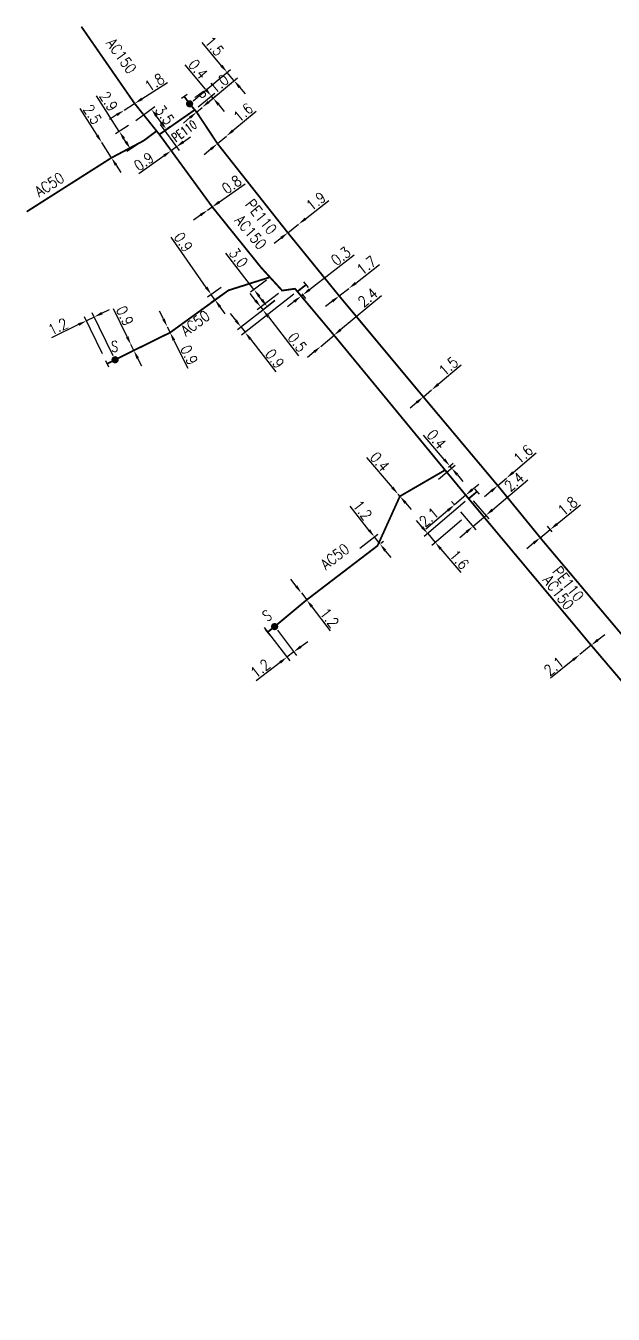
# Model space of a CAD drawing. Header units: millimetres. Extents: x 138988 to 140002, y 128990 to 130001.
# Drawn here: x 138999.9 to 139081.3, y 129821.6 to 130000.1 of the extents above; entities that cross this region are included whole.
import ezdxf
from ezdxf.enums import TextEntityAlignment as Align

# ---------------------------------------------------------------- set-up
doc = ezdxf.new("R2010")
doc.units = ezdxf.units.MM
doc.header["$PDMODE"] = 34
doc.linetypes.add('L_25_AP', pattern=[2000, 1000, 1000])
doc.linetypes.add('L_25_PE', pattern=[2000, 1000, 1000])
doc.layers.get('0').update_dxf_attribs({"linetype": 'CONTINUOUS'})
doc.layers.get('Defpoints').update_dxf_attribs({"linetype": 'CONTINUOUS'})
for name, color, linetype in [('L_150', 1, 'CONTINUOUS'), ('L_300', 7, 'CONTINUOUS'), ('L_340', 7, 'CONTINUOUS')]:
    doc.layers.add(name, color=color, linetype=linetype)
doc.styles.add('G_ROMANS', font='ROMANS.SHX', dxfattribs={"width": 0.75})
doc.styles.get("Standard").update_dxf_attribs({"font": 'romans.shx', "width": 0.85})
doc.dimstyles.get("Standard").update_dxf_attribs({"dimtxt": 1.5, "dimasz": 1.2, "dimexe": 0.625, "dimexo": 0.625, "dimgap": 0.25, "dimtad": 1, "dimdec": 1, "dimzin": 0, "dimdsep": 46, "dimtxsty": 'Standard', "dimcen": -0.5, "dimadec": 0, "dimazin": 0, "dimtfac": 1, "dimtdec": 1, "dimtmove": 0, "dimatfit": 3, "dimfxl": 0, "dimtolj": 1, "dimtzin": 0, "dimarcsym": 0})

# ---------------------------------------------------------------- blocks, each defined once
blk = doc.blocks.new('*D44')
at = {"layer": 'Defpoints', "color": 0, "linetype": 'Continuous', "transparency": 16777216}
for p in [(139025.58, 129990.4), (139023.29, 129988.47), (139024.31, 129988.81)]:
    blk.add_point(p, dxfattribs=at)
at = {"layer": 'L_150', "color": 0, "linetype": 'Continuous', "lineweight": -2, "transparency": 16777216}
for p, q in [((139024.8, 129991.32), (139021.95, 129994.71)), ((139023.77, 129988.87), (139026.06, 129990.8)), ((139024.79, 129989.21), (139026.32, 129990.49)), ((139025.84, 129990.09), (139025.58, 129990.4)), ((139026.61, 129989.17), (139027.39, 129988.25))]:
    blk.add_line(p, q, dxfattribs=at)
at = {"layer": 'L_150', "color": 0, "linetype": 'Continuous', "transparency": 16777216}
for points in [[(139024.96, 129991.45), (139024.65, 129991.19), (139025.58, 129990.4)], [(139026.77, 129989.3), (139026.46, 129989.04), (139025.84, 129990.09)]]:
    blk.add_solid(points, dxfattribs=at)
at = {"layer": 'L_150', "color": 0, "linetype": 'Continuous', "transparency": 16777216, "insert": (139023.76, 129994.12), "char_height": 1.5, "attachment_point": 5, "rotation": 310.1038}
blk.add_mtext('\\A1;0.4', dxfattribs=at)
blk = doc.blocks.new('*D45')
at = {"layer": 'Defpoints', "color": 0, "linetype": 'Continuous', "transparency": 16777216}
for p in [(139026.44, 129983.79), (139026.44, 129983.79), (139027.67, 129984.83)]:
    blk.add_point(p, dxfattribs=at)
at = {"layer": 'L_150', "color": 0, "linetype": 'Continuous', "lineweight": -2, "transparency": 16777216}
for p, q in [((139028.58, 129985.6), (139031.79, 129988.3)), ((139026.44, 129983.79), (139027.67, 129984.83)), ((139025.52, 129983.02), (139024.61, 129982.25))]:
    blk.add_line(p, q, dxfattribs=at)
at = {"layer": 'L_150', "color": 0, "linetype": 'Continuous', "transparency": 16777216}
for points in [[(139028.46, 129985.75), (139028.71, 129985.45), (139027.67, 129984.83)], [(139025.4, 129983.17), (139025.65, 129982.87), (139026.44, 129983.79)]]:
    blk.add_solid(points, dxfattribs=at)
at = {"layer": 'L_150', "color": 0, "linetype": 'Continuous', "transparency": 16777216, "insert": (139030, 129988.1), "char_height": 1.5, "attachment_point": 5, "rotation": 40.1038}
blk.add_mtext('\\A1;1.6', dxfattribs=at)
blk = doc.blocks.new('*D46')
at = {"layer": 'Defpoints', "color": 0, "linetype": 'Continuous', "transparency": 16777216}
for p in [(139036.19, 129971.44), (139036.19, 129971.44), (139037.68, 129972.62)]:
    blk.add_point(p, dxfattribs=at)
at = {"layer": 'L_150', "color": 0, "linetype": 'Continuous', "lineweight": -2, "transparency": 16777216}
for p, q in [((139038.62, 129973.36), (139041.86, 129975.92)), ((139036.19, 129971.44), (139037.68, 129972.62)), ((139035.25, 129970.7), (139034.3, 129969.96))]:
    blk.add_line(p, q, dxfattribs=at)
at = {"layer": 'L_150', "color": 0, "linetype": 'Continuous', "transparency": 16777216}
for points in [[(139038.5, 129973.52), (139038.75, 129973.21), (139037.68, 129972.62)], [(139035.12, 129970.86), (139035.37, 129970.54), (139036.19, 129971.44)]]:
    blk.add_solid(points, dxfattribs=at)
at = {"layer": 'L_150', "color": 0, "linetype": 'Continuous', "transparency": 16777216, "insert": (139040.09, 129975.8), "char_height": 1.5, "attachment_point": 5, "rotation": 38.2857}
blk.add_mtext('\\A1;1.9', dxfattribs=at)
blk = doc.blocks.new('*D47')
at = {"layer": 'Defpoints', "color": 0, "linetype": 'Continuous', "transparency": 16777216}
for p in [(139043.31, 129962.68), (139043.31, 129962.68), (139044.65, 129963.73)]:
    blk.add_point(p, dxfattribs=at)
at = {"layer": 'L_150', "color": 0, "linetype": 'Continuous', "lineweight": -2, "transparency": 16777216}
for p, q in [((139045.6, 129964.47), (139048.9, 129967.05)), ((139043.31, 129962.68), (139044.65, 129963.73)), ((139042.37, 129961.95), (139041.42, 129961.21))]:
    blk.add_line(p, q, dxfattribs=at)
at = {"layer": 'L_150', "color": 0, "linetype": 'Continuous', "transparency": 16777216}
for points in [[(139045.47, 129964.63), (139045.72, 129964.31), (139044.65, 129963.73)], [(139042.24, 129962.1), (139042.49, 129961.79), (139043.31, 129962.68)]]:
    blk.add_solid(points, dxfattribs=at)
at = {"layer": 'L_150', "color": 0, "linetype": 'Continuous', "transparency": 16777216, "insert": (139047.1, 129966.92), "char_height": 1.5, "attachment_point": 5, "rotation": 37.9938}
blk.add_mtext('\\A1;1.7', dxfattribs=at)
blk = doc.blocks.new('*D48')
at = {"layer": 'Defpoints', "color": 0, "linetype": 'Continuous', "transparency": 16777216}
for p in [(139054.97, 129948.69), (139054.97, 129948.69), (139056.11, 129949.67)]:
    blk.add_point(p, dxfattribs=at)
at = {"layer": 'L_150', "color": 0, "linetype": 'Continuous', "lineweight": -2, "transparency": 16777216}
for p, q in [((139057.03, 129950.44), (139060.22, 129953.15)), ((139054.97, 129948.69), (139056.11, 129949.66)), ((139056.51, 129949.19), (139056.52, 129949.19)), ((139054.05, 129947.91), (139053.13, 129947.14))]:
    blk.add_line(p, q, dxfattribs=at)
at = {"layer": 'L_150', "color": 0, "linetype": 'Continuous', "transparency": 16777216}
for points in [[(139056.9, 129950.59), (139057.16, 129950.29), (139056.11, 129949.66)], [(139053.92, 129948.07), (139054.18, 129947.76), (139054.97, 129948.69)]]:
    blk.add_solid(points, dxfattribs=at)
at = {"layer": 'L_150', "color": 0, "linetype": 'Continuous', "transparency": 16777216, "insert": (139058.44, 129952.94), "char_height": 1.5, "attachment_point": 5, "rotation": 40.2962}
blk.add_mtext('\\A1;1.5', dxfattribs=at)
blk = doc.blocks.new('*D49')
at = {"layer": 'Defpoints', "color": 0, "linetype": 'Continuous', "transparency": 16777216}
for p in [(139066.49, 129937.44), (139065.28, 129936.4), (139065.28, 129936.4)]:
    blk.add_point(p, dxfattribs=at)
at = {"layer": 'L_150', "color": 0, "linetype": 'Continuous', "lineweight": -2, "transparency": 16777216}
for p, q in [((139067.4, 129938.22), (139070.58, 129940.95)), ((139065.28, 129936.4), (139066.49, 129937.44)), ((139064.37, 129935.62), (139063.46, 129934.83))]:
    blk.add_line(p, q, dxfattribs=at)
at = {"layer": 'L_150', "color": 0, "linetype": 'Continuous', "transparency": 16777216}
for points in [[(139067.27, 129938.37), (139067.54, 129938.07), (139066.49, 129937.44)], [(139064.24, 129935.77), (139064.5, 129935.46), (139065.28, 129936.4)]]:
    blk.add_solid(points, dxfattribs=at)
at = {"layer": 'L_150', "color": 0, "linetype": 'Continuous', "transparency": 16777216, "insert": (139068.8, 129940.74), "char_height": 1.5, "attachment_point": 5, "rotation": 40.6568}
blk.add_mtext('\\A1;1.6', dxfattribs=at)
blk = doc.blocks.new('*D50')
at = {"layer": 'Defpoints', "color": 0, "linetype": 'Continuous', "transparency": 16777216}
for p in [(139071.17, 129929.18), (139071.52, 129928.75), (139073.22, 129929.51)]:
    blk.add_point(p, dxfattribs=at)
at = {"layer": 'L_150', "color": 0, "linetype": 'Continuous', "lineweight": -2, "transparency": 16777216}
for p, q in [((139073.49, 129931.08), (139076.74, 129933.72)), ((139071.17, 129929.18), (139072.56, 129930.32)), ((139072.83, 129930), (139072.17, 129930.8)), ((139070.24, 129928.42), (139069.31, 129927.66)), ((139071.12, 129929.24), (139070.77, 129929.66))]:
    blk.add_line(p, q, dxfattribs=at)
at = {"layer": 'L_150', "color": 0, "linetype": 'Continuous', "transparency": 16777216}
for points in [[(139073.37, 129931.23), (139073.62, 129930.92), (139072.56, 129930.32)], [(139070.11, 129928.58), (139070.37, 129928.27), (139071.17, 129929.18)]]:
    blk.add_solid(points, dxfattribs=at)
at = {"layer": 'L_150', "color": 0, "linetype": 'Continuous', "transparency": 16777216, "insert": (139074.95, 129933.56), "char_height": 1.5, "attachment_point": 5, "rotation": 39.1991}
blk.add_mtext('\\A1;1.8', dxfattribs=at)
blk = doc.blocks.new('L_300_12')
at = {"color": 0, "linetype": 'Continuous', "const_width": 0.497, "flags": 128}
blk.add_lwpolyline([(-0.25, 0, 1), (0.25, 0, 1)], format="xyb", close=True, dxfattribs=at)
at = {"color": 0, "linetype": 'Continuous', "style": 'G_ROMANS', "width": 0.75}
blk.add_text('P', height=1.5, dxfattribs=at).set_placement((0, 1.85), align=Align.MIDDLE)
at = {"color": 0, "linetype": 'Continuous', "width": 0.75, "flags": 3}
for tag, p in [('DEF_LEG', (0, -5)), ('DEF_COUP', (0, -7.5)), ('DEF_TYPE', (0, -10))]:
    blk.add_attdef(tag, text='', height=1.2, dxfattribs=at).set_placement(p, align=Align.MIDDLE)
blk = doc.blocks.new('L_340_07')
at = {"color": 0, "linetype": 'Continuous', "const_width": 0.25, "flags": 128}
blk.add_lwpolyline([(0, 0), (1.25, 0)], dxfattribs=at)
at = {"color": 0, "linetype": 'Continuous', "flags": 128}
blk.add_lwpolyline([(1.25, -0.5), (1.25, 0.5)], dxfattribs=at)
at = {"color": 0, "linetype": 'Continuous', "style": 'G_ROMANS', "width": 0.75, "flags": 3}
for tag, p in [('DEF_LEG', (0.72, -3.47)), ('DEF_COUP', (0.72, -5.97)), ('DEF_TYPE', (0.72, -8.47))]:
    blk.add_attdef(tag, text='', height=1.2, dxfattribs=at).set_placement(p, align=Align.MIDDLE)
blk = doc.blocks.new('*D64')
at = {"layer": 'Defpoints', "color": 0, "linetype": 'Continuous', "transparency": 16777216}
for p in [(139018.15, 129986.94), (139018.39, 129985.06), (139020.01, 129982.8)]:
    blk.add_point(p, dxfattribs=at)
at = {"layer": 'L_150', "color": 0, "linetype": 'Continuous', "lineweight": -2, "transparency": 16777216}
for p, q in [((139018.51, 129986.43), (139021.11, 129982.82)), ((139018.76, 129984.55), (139020.38, 129982.3)), ((139021.72, 129984.03), (139022.69, 129984.73)), ((139019.04, 129982.1), (139015.54, 129979.59)), ((139020.74, 129983.33), (139020.01, 129982.8))]:
    blk.add_line(p, q, dxfattribs=at)
at = {"layer": 'L_150', "color": 0, "linetype": 'Continuous', "transparency": 16777216}
for points in [[(139021.6, 129984.19), (139021.83, 129983.87), (139020.74, 129983.33)], [(139018.92, 129982.27), (139019.15, 129981.94), (139020.01, 129982.8)]]:
    blk.add_solid(points, dxfattribs=at)
at = {"layer": 'L_150', "color": 0, "linetype": 'Continuous', "transparency": 16777216, "insert": (139016.22, 129981.31), "char_height": 1.5, "attachment_point": 5, "rotation": 35.7106}
blk.add_mtext('\\A1;0.9', dxfattribs=at)
blk = doc.blocks.new('*D65')
at = {"layer": 'Defpoints', "color": 0, "linetype": 'Continuous', "transparency": 16777216}
for p in [(139017.26, 129988.59), (139014.62, 129986.62), (139018.39, 129985.06)]:
    blk.add_point(p, dxfattribs=at)
at = {"layer": 'L_150', "color": 0, "linetype": 'Continuous', "lineweight": -2, "transparency": 16777216}
for p, q in [((139015.13, 129987), (139017.77, 129988.96)), ((139018.64, 129986.74), (139017.98, 129987.62)), ((139018.89, 129985.43), (139019.86, 129986.15))]:
    blk.add_line(p, q, dxfattribs=at)
at = {"layer": 'L_150', "color": 0, "linetype": 'Continuous', "transparency": 16777216}
for points in [[(139018.14, 129987.74), (139017.82, 129987.5), (139017.26, 129988.59)], [(139018.8, 129986.86), (139018.48, 129986.62), (139019.36, 129985.78)]]:
    blk.add_solid(points, dxfattribs=at)
at = {"layer": 'L_150', "color": 0, "linetype": 'Continuous', "transparency": 16777216, "insert": (139019.12, 129987.77), "char_height": 1.5, "attachment_point": 5, "rotation": 306.6472}
blk.add_mtext('\\A1;3.5', dxfattribs=at)
blk = doc.blocks.new('*D66')
at = {"layer": 'Defpoints', "color": 0, "linetype": 'Continuous', "transparency": 16777216}
for p in [(139028.73, 129992.53), (139022.58, 129989.31), (139024.31, 129988.81)]:
    blk.add_point(p, dxfattribs=at)
at = {"layer": 'L_300', "color": 0, "linetype": 'Continuous', "lineweight": -2, "transparency": 16777216}
for p, q in [((139026.99, 129994.59), (139024.3, 129997.8)), ((139023.06, 129989.71), (139028.25, 129994.08)), ((139024.79, 129989.21), (139029.21, 129992.93)), ((139028.73, 129992.53), (139027.77, 129993.67)), ((139029.51, 129991.61), (139030.28, 129990.69))]:
    blk.add_line(p, q, dxfattribs=at)
at = {"layer": 'L_300', "color": 0, "linetype": 'Continuous', "transparency": 16777216}
for points in [[(139027.15, 129994.72), (139026.84, 129994.46), (139027.77, 129993.67)], [(139029.66, 129991.74), (139029.35, 129991.48), (139028.73, 129992.53)]]:
    blk.add_solid(points, dxfattribs=at)
at = {"layer": 'L_300', "color": 0, "linetype": 'Continuous', "transparency": 16777216, "insert": (139026.02, 129997.3), "char_height": 1.5, "attachment_point": 5, "rotation": 310.1038}
blk.add_mtext('\\A1;1.5', dxfattribs=at)
blk = doc.blocks.new('*D67')
at = {"layer": 'Defpoints', "color": 0, "linetype": 'Continuous', "transparency": 16777216}
for p in [(139023.55, 129988.16), (139024.31, 129988.81), (139024.31, 129988.81)]:
    blk.add_point(p, dxfattribs=at)
at = {"layer": 'L_150', "color": 0, "linetype": 'Continuous', "lineweight": -2, "transparency": 16777216}
for p, q in [((139025.23, 129989.58), (139028.44, 129992.28)), ((139022.63, 129987.39), (139021.71, 129986.62)), ((139023.55, 129988.16), (139024.31, 129988.81))]:
    blk.add_line(p, q, dxfattribs=at)
at = {"layer": 'L_150', "color": 0, "linetype": 'Continuous', "transparency": 16777216}
for points in [[(139025.1, 129989.73), (139025.36, 129989.43), (139024.31, 129988.81)], [(139022.5, 129987.54), (139022.76, 129987.24), (139023.55, 129988.16)]]:
    blk.add_solid(points, dxfattribs=at)
at = {"layer": 'L_150', "color": 0, "linetype": 'Continuous', "transparency": 16777216, "insert": (139026.65, 129992.08), "char_height": 1.5, "attachment_point": 5, "rotation": 40.1038}
blk.add_mtext('\\A1;1.0', dxfattribs=at)
blk = doc.blocks.new('*D330')
at = {"layer": 'Defpoints', "color": 0, "linetype": 'Continuous', "transparency": 16777216}
for p in [(139078.23, 129914.27), (139076.64, 129912.98), (139076.64, 129912.98)]:
    blk.add_point(p, dxfattribs=at)
at = {"layer": 'L_150', "color": 0, "linetype": 'Continuous', "lineweight": -2, "transparency": 16777216}
for p, q in [((139078.23, 129914.27), (139076.64, 129912.98)), ((139079.17, 129915.02), (139080.1, 129915.78)), ((139075.7, 129912.23), (139072.58, 129909.71))]:
    blk.add_line(p, q, dxfattribs=at)
at = {"layer": 'L_150', "color": 0, "linetype": 'Continuous', "transparency": 16777216}
for points in [[(139079.04, 129915.18), (139079.29, 129914.87), (139078.23, 129914.27)], [(139075.58, 129912.38), (139075.83, 129912.07), (139076.64, 129912.98)]]:
    blk.add_solid(points, dxfattribs=at)
at = {"layer": 'L_150', "color": 0, "linetype": 'Continuous', "transparency": 16777216, "insert": (139073.05, 129911.37), "char_height": 1.5, "attachment_point": 5, "rotation": 38.8889}
blk.add_mtext('\\A1;2.1', dxfattribs=at)
blk = doc.blocks.new('*D331')
at = {"layer": 'Defpoints', "color": 0, "linetype": 'Continuous', "transparency": 16777216}
for p in [(139014.62, 129986.62), (139012.84, 129985.48), (139016.18, 129984.18)]:
    blk.add_point(p, dxfattribs=at)
at = {"layer": 'L_150', "color": 0, "linetype": 'Continuous', "lineweight": -2, "transparency": 16777216}
for p, q in [((139012.84, 129985.48), (139009.69, 129990.43)), ((139014.1, 129986.29), (139012.31, 129985.15)), ((139013.75, 129984.05), (139013.48, 129984.47)), ((139015.65, 129983.84), (139013.87, 129982.7))]:
    blk.add_line(p, q, dxfattribs=at)
at = {"layer": 'L_150', "color": 0, "linetype": 'Continuous', "transparency": 16777216}
for points in [[(139013.65, 129984.58), (139013.31, 129984.37), (139012.84, 129985.48)], [(139013.92, 129984.16), (139013.58, 129983.94), (139014.39, 129983.04)]]:
    blk.add_solid(points, dxfattribs=at)
at = {"layer": 'L_150', "color": 0, "linetype": 'Continuous', "transparency": 16777216, "insert": (139011.37, 129989.66), "char_height": 1.5, "attachment_point": 5, "rotation": 302.4803}
blk.add_mtext('\\A1;2.9', dxfattribs=at)
blk = doc.blocks.new('*D332')
at = {"layer": 'Defpoints', "color": 0, "linetype": 'Continuous', "transparency": 16777216}
for p in [(139010.41, 129983.94), (139010.41, 129983.94), (139011.75, 129981.83)]:
    blk.add_point(p, dxfattribs=at)
at = {"layer": 'L_150', "color": 0, "linetype": 'Continuous', "lineweight": -2, "transparency": 16777216}
for p, q in [((139009.76, 129984.95), (139007.41, 129988.64)), ((139011.75, 129981.83), (139010.41, 129983.94)), ((139012.39, 129980.82), (139013.04, 129979.8))]:
    blk.add_line(p, q, dxfattribs=at)
at = {"layer": 'L_150', "color": 0, "linetype": 'Continuous', "transparency": 16777216}
for points in [[(139009.93, 129985.06), (139009.59, 129984.84), (139010.41, 129983.94)], [(139012.56, 129980.92), (139012.22, 129980.71), (139011.75, 129981.83)]]:
    blk.add_solid(points, dxfattribs=at)
at = {"layer": 'L_150', "color": 0, "linetype": 'Continuous', "transparency": 16777216, "insert": (139009.11, 129987.84), "char_height": 1.5, "attachment_point": 5, "rotation": 302.4803}
blk.add_mtext('\\A1;2.5', dxfattribs=at)
blk = doc.blocks.new('*D333')
at = {"layer": 'Defpoints', "color": 0, "linetype": 'Continuous', "transparency": 16777216}
for p in [(139025.72, 129975.02), (139025.06, 129974.56), (139025.06, 129974.56)]:
    blk.add_point(p, dxfattribs=at)
at = {"layer": 'L_150', "color": 0, "linetype": 'Continuous', "lineweight": -2, "transparency": 16777216}
for p, q in [((139026.7, 129975.71), (139030.29, 129978.21)), ((139025.06, 129974.56), (139025.72, 129975.02)), ((139024.08, 129973.88), (139023.1, 129973.19))]:
    blk.add_line(p, q, dxfattribs=at)
at = {"layer": 'L_150', "color": 0, "linetype": 'Continuous', "transparency": 16777216}
for points in [[(139026.59, 129975.87), (139026.82, 129975.55), (139025.72, 129975.02)], [(139023.96, 129974.04), (139024.19, 129973.71), (139025.06, 129974.56)]]:
    blk.add_solid(points, dxfattribs=at)
at = {"layer": 'L_150', "color": 0, "linetype": 'Continuous', "transparency": 16777216, "insert": (139028.41, 129978.12), "char_height": 1.5, "attachment_point": 5, "rotation": 34.9377}
blk.add_mtext('\\A1;0.8', dxfattribs=at)
blk = doc.blocks.new('*D334')
at = {"layer": 'Defpoints', "color": 0, "linetype": 'Continuous', "transparency": 16777216}
for p in [(139027.45, 129964.2), (139025.58, 129962.89), (139027.96, 129963.46)]:
    blk.add_point(p, dxfattribs=at)
at = {"layer": 'L_150', "color": 0, "linetype": 'Continuous', "lineweight": -2, "transparency": 16777216}
for p, q in [((139024.89, 129963.87), (139020, 129970.85)), ((139026.94, 129963.84), (139025.07, 129962.53)), ((139027.45, 129963.1), (139025.58, 129961.79)), ((139026.09, 129962.15), (139025.58, 129962.89)), ((139026.78, 129961.17), (139027.47, 129960.19))]:
    blk.add_line(p, q, dxfattribs=at)
at = {"layer": 'L_150', "color": 0, "linetype": 'Continuous', "transparency": 16777216}
for points in [[(139025.05, 129963.99), (139024.73, 129963.76), (139025.58, 129962.89)], [(139026.95, 129961.28), (139026.62, 129961.05), (139026.09, 129962.15)]]:
    blk.add_solid(points, dxfattribs=at)
at = {"layer": 'L_150', "color": 0, "linetype": 'Continuous', "transparency": 16777216, "insert": (139021.71, 129970.15), "char_height": 1.5, "attachment_point": 5, "rotation": 304.9919}
blk.add_mtext('\\A1;0.9', dxfattribs=at)
blk = doc.blocks.new('*D335')
at = {"layer": 'Defpoints', "color": 0, "linetype": 'Continuous', "transparency": 16777216}
for p in [(139033.71, 129965.28), (139034.9, 129962.41), (139033.33, 129961.2)]:
    blk.add_point(p, dxfattribs=at)
at = {"layer": 'L_150', "color": 0, "linetype": 'Continuous', "lineweight": -2, "transparency": 16777216}
for p, q in [((139031.5, 129963.57), (139027.6, 129968.63)), ((139033.22, 129964.89), (139031.01, 129963.19)), ((139032.6, 129962.15), (139032.23, 129962.62)), ((139034.41, 129962.03), (139032.84, 129960.81))]:
    blk.add_line(p, q, dxfattribs=at)
at = {"layer": 'L_150', "color": 0, "linetype": 'Continuous', "transparency": 16777216}
for points in [[(139032.39, 129962.74), (139032.08, 129962.5), (139031.5, 129963.57)], [(139032.76, 129962.27), (139032.44, 129962.02), (139033.33, 129961.2)]]:
    blk.add_solid(points, dxfattribs=at)
at = {"layer": 'L_150', "color": 0, "linetype": 'Continuous', "transparency": 16777216, "insert": (139029.36, 129967.98), "char_height": 1.5, "attachment_point": 5, "rotation": 307.641}
blk.add_mtext('\\A1;3.0', dxfattribs=at)
blk = doc.blocks.new('*D336')
at = {"layer": 'Defpoints', "color": 0, "linetype": 'Continuous', "transparency": 16777216}
for p in [(139008.27, 129959.23), (139010.77, 129954.12), (139012.25, 129953.84)]:
    blk.add_point(p, dxfattribs=at)
at = {"layer": 'L_300', "color": 0, "linetype": 'Continuous', "lineweight": -2, "transparency": 16777216}
for p, q in [((139010.43, 129960.29), (139011.5, 129960.82)), ((139010.5, 129954.68), (139008, 129959.8)), ((139009.35, 129959.76), (139008.27, 129959.23)), ((139011.97, 129954.4), (139009.07, 129960.32)), ((139007.19, 129958.71), (139003.43, 129956.87))]:
    blk.add_line(p, q, dxfattribs=at)
at = {"layer": 'L_300', "color": 0, "linetype": 'Continuous', "transparency": 16777216}
for points in [[(139007.1, 129958.89), (139007.28, 129958.53), (139008.27, 129959.23)], [(139010.34, 129960.47), (139010.51, 129960.11), (139009.35, 129959.76)]]:
    blk.add_solid(points, dxfattribs=at)
at = {"layer": 'L_300', "color": 0, "linetype": 'Continuous', "transparency": 16777216, "insert": (139004.33, 129958.42), "char_height": 1.5, "attachment_point": 5, "rotation": 26.0805}
blk.add_mtext('\\A1;1.2', dxfattribs=at)
blk = doc.blocks.new('*D337')
at = {"layer": 'Defpoints', "color": 0, "linetype": 'Continuous', "transparency": 16777216}
for p in [(139034.9, 129962.41), (139037.51, 129963.3), (139029.71, 129958.36)]:
    blk.add_point(p, dxfattribs=at)
at = {"layer": 'L_150', "color": 0, "linetype": 'Continuous', "lineweight": -2, "transparency": 16777216}
for p, q in [((139037.02, 129962.91), (139029.77, 129957.27)), ((139034.41, 129962.02), (139029.21, 129957.98)), ((139028.97, 129959.31), (139028.23, 129960.25)), ((139029.71, 129958.36), (139030.26, 129957.65)), ((139031, 129956.7), (139034.55, 129952.15))]:
    blk.add_line(p, q, dxfattribs=at)
at = {"layer": 'L_150', "color": 0, "linetype": 'Continuous', "transparency": 16777216}
for points in [[(139029.13, 129959.43), (139028.81, 129959.18), (139029.71, 129958.36)], [(139031.16, 129956.83), (139030.84, 129956.58), (139030.26, 129957.65)]]:
    blk.add_solid(points, dxfattribs=at)
at = {"layer": 'L_150', "color": 0, "linetype": 'Continuous', "transparency": 16777216, "insert": (139034.38, 129953.99), "char_height": 1.5, "attachment_point": 5, "rotation": 307.9222}
blk.add_mtext('\\A1;0.9', dxfattribs=at)
blk = doc.blocks.new('*D338')
at = {"layer": 'Defpoints', "color": 0, "linetype": 'Continuous', "transparency": 16777216}
for p in [(139034.9, 129962.41), (139035.4, 129963.43), (139032.75, 129960.73)]:
    blk.add_point(p, dxfattribs=at)
at = {"layer": 'L_150', "color": 0, "linetype": 'Continuous', "lineweight": -2, "transparency": 16777216}
for p, q in [((139031.71, 129962.07), (139030.97, 129963.02)), ((139034.91, 129963.04), (139031.95, 129960.74)), ((139034.41, 129962.02), (139032.26, 129960.35)), ((139032.44, 129961.13), (139032.75, 129960.73)), ((139033.49, 129959.78), (139037.69, 129954.39))]:
    blk.add_line(p, q, dxfattribs=at)
at = {"layer": 'L_150', "color": 0, "linetype": 'Continuous', "transparency": 16777216}
for points in [[(139031.86, 129962.2), (139031.55, 129961.95), (139032.44, 129961.13)], [(139033.65, 129959.91), (139033.33, 129959.66), (139032.75, 129960.73)]]:
    blk.add_solid(points, dxfattribs=at)
at = {"layer": 'L_150', "color": 0, "linetype": 'Continuous', "transparency": 16777216, "insert": (139037.5, 129956.26), "char_height": 1.5, "attachment_point": 5, "rotation": 307.9222}
blk.add_mtext('\\A1;0.5', dxfattribs=at)
blk = doc.blocks.new('*D339')
at = {"layer": 'Defpoints', "color": 0, "linetype": 'Continuous', "transparency": 16777216}
for p in [(139037.51, 129963.3), (139037.75, 129963.48), (139038.02, 129962.65)]:
    blk.add_point(p, dxfattribs=at)
at = {"layer": 'L_340', "color": 0, "linetype": 'Continuous', "lineweight": -2, "transparency": 16777216}
for p, q in [((139039.2, 129963.57), (139045.4, 129968.4)), ((139037.89, 129962.81), (139038.4, 129962.15)), ((139038.02, 129962.65), (139038.26, 129962.83)), ((139038.13, 129962.99), (139038.64, 129962.34)), ((139037.07, 129961.91), (139036.13, 129961.17))]:
    blk.add_line(p, q, dxfattribs=at)
at = {"layer": 'L_340', "color": 0, "linetype": 'Continuous', "transparency": 16777216}
for points in [[(139036.95, 129962.07), (139037.2, 129961.75), (139038.02, 129962.65)], [(139039.08, 129963.73), (139039.33, 129963.41), (139038.26, 129962.83)]]:
    blk.add_solid(points, dxfattribs=at)
at = {"layer": 'L_340', "color": 0, "linetype": 'Continuous', "transparency": 16777216, "insert": (139043.54, 129968.21), "char_height": 1.5, "attachment_point": 5, "rotation": 37.9222}
blk.add_mtext('\\A1;0.3', dxfattribs=at)
blk = doc.blocks.new('*D340')
at = {"layer": 'Defpoints', "color": 0, "linetype": 'Continuous', "transparency": 16777216}
for p in [(139042.59, 129957.24), (139040.75, 129955.69), (139040.75, 129955.69)]:
    blk.add_point(p, dxfattribs=at)
at = {"layer": 'L_150', "color": 0, "linetype": 'Continuous', "lineweight": -2, "transparency": 16777216}
for p, q in [((139043.51, 129958.01), (139049.15, 129962.75)), ((139040.75, 129955.69), (139042.59, 129957.24)), ((139039.83, 129954.92), (139038.92, 129954.15))]:
    blk.add_line(p, q, dxfattribs=at)
at = {"layer": 'L_150', "color": 0, "linetype": 'Continuous', "transparency": 16777216}
for points in [[(139043.38, 129958.16), (139043.64, 129957.86), (139042.59, 129957.24)], [(139039.71, 129955.07), (139039.96, 129954.77), (139040.75, 129955.69)]]:
    blk.add_solid(points, dxfattribs=at)
at = {"layer": 'L_150', "color": 0, "linetype": 'Continuous', "transparency": 16777216, "insert": (139047.27, 129962.48), "char_height": 1.5, "attachment_point": 5, "rotation": 40.0659}
blk.add_mtext('\\A1;2.4', dxfattribs=at)
blk = doc.blocks.new('*D341')
at = {"layer": 'Defpoints', "color": 0, "linetype": 'Continuous', "transparency": 16777216}
for p in [(139048.18, 129929.3), (139045.67, 129927.32), (139048.6, 129928.05)]:
    blk.add_point(p, dxfattribs=at)
at = {"layer": 'L_150', "color": 0, "linetype": 'Continuous', "lineweight": -2, "transparency": 16777216}
for p, q in [((139047.43, 129930.24), (139044.83, 129933.53)), ((139046.16, 129927.71), (139048.67, 129929.69)), ((139048.95, 129928.32), (139048.18, 129929.3)), ((139049.09, 129928.44), (139049.44, 129928.71)), ((139049.7, 129927.38), (139050.44, 129926.44))]:
    blk.add_line(p, q, dxfattribs=at)
at = {"layer": 'L_150', "color": 0, "linetype": 'Continuous', "transparency": 16777216}
for points in [[(139047.59, 129930.37), (139047.28, 129930.12), (139048.18, 129929.3)], [(139049.85, 129927.51), (139049.54, 129927.26), (139048.95, 129928.32)]]:
    blk.add_solid(points, dxfattribs=at)
at = {"layer": 'L_150', "color": 0, "linetype": 'Continuous', "transparency": 16777216, "insert": (139046.54, 129932.98), "char_height": 1.5, "attachment_point": 5, "rotation": 308.3603}
blk.add_mtext('\\A1;1.2', dxfattribs=at)
blk = doc.blocks.new('*D342')
at = {"layer": 'Defpoints', "color": 0, "linetype": 'Continuous', "transparency": 16777216}
for p in [(139051.46, 129935.22), (139051.46, 129935.22), (139051.72, 129934.92)]:
    blk.add_point(p, dxfattribs=at)
at = {"layer": 'L_150', "color": 0, "linetype": 'Continuous', "lineweight": -2, "transparency": 16777216}
for p, q in [((139050.68, 129936.13), (139047.12, 129940.29)), ((139051.72, 129934.92), (139051.46, 129935.22)), ((139052.5, 129934), (139053.28, 129933.09))]:
    blk.add_line(p, q, dxfattribs=at)
at = {"layer": 'L_150', "color": 0, "linetype": 'Continuous', "transparency": 16777216}
for points in [[(139050.83, 129936.26), (139050.53, 129936), (139051.46, 129935.22)], [(139052.65, 129934.13), (139052.35, 129933.87), (139051.72, 129934.92)]]:
    blk.add_solid(points, dxfattribs=at)
at = {"layer": 'L_150', "color": 0, "linetype": 'Continuous', "transparency": 16777216, "insert": (139048.93, 129939.71), "char_height": 1.5, "attachment_point": 5, "rotation": 310.555}
blk.add_mtext('\\A1;0.4', dxfattribs=at)
blk = doc.blocks.new('*D343')
at = {"layer": 'Defpoints', "color": 0, "linetype": 'Continuous', "transparency": 16777216}
for p in [(139057.98, 129938.55), (139058.9, 129938.81), (139056.61, 129936.86)]:
    blk.add_point(p, dxfattribs=at)
at = {"layer": 'L_150', "color": 0, "linetype": 'Continuous', "lineweight": -2, "transparency": 16777216}
for p, q in [((139057.86, 129940.03), (139054.98, 129943.4)), ((139057.09, 129937.27), (139059.37, 129939.22)), ((139058.46, 129938.96), (139059.11, 129939.52)), ((139058.9, 129938.81), (139058.64, 129939.12)), ((139059.68, 129937.9), (139060.46, 129936.99))]:
    blk.add_line(p, q, dxfattribs=at)
at = {"layer": 'L_150', "color": 0, "linetype": 'Continuous', "transparency": 16777216}
for points in [[(139058.01, 129940.16), (139057.71, 129939.9), (139058.64, 129939.12)], [(139059.83, 129938.03), (139059.52, 129937.77), (139058.9, 129938.81)]]:
    blk.add_solid(points, dxfattribs=at)
at = {"layer": 'L_150', "color": 0, "linetype": 'Continuous', "transparency": 16777216, "insert": (139056.79, 129942.82), "char_height": 1.5, "attachment_point": 5, "rotation": 310.4936}
blk.add_mtext('\\A1;0.4', dxfattribs=at)
blk = doc.blocks.new('*D344')
at = {"layer": 'Defpoints', "color": 0, "linetype": 'Continuous', "transparency": 16777216}
for p in [(139061.25, 129934.58), (139060.73, 129932.04), (139056.62, 129928.52)]:
    blk.add_point(p, dxfattribs=at)
at = {"layer": 'L_150', "color": 0, "linetype": 'Continuous', "lineweight": -2, "transparency": 16777216}
for p, q in [((139060.78, 129934.18), (139055.1, 129929.33)), ((139054.8, 129930.65), (139054.02, 129931.56)), ((139060.26, 129931.63), (139056.14, 129928.11)), ((139055.58, 129929.74), (139056.62, 129928.52)), ((139057.4, 129927.61), (139060.17, 129924.35))]:
    blk.add_line(p, q, dxfattribs=at)
at = {"layer": 'L_150', "color": 0, "linetype": 'Continuous', "transparency": 16777216}
for points in [[(139054.95, 129930.78), (139054.65, 129930.52), (139055.58, 129929.74)], [(139057.55, 129927.74), (139057.24, 129927.48), (139056.62, 129928.52)]]:
    blk.add_solid(points, dxfattribs=at)
at = {"layer": 'L_150', "color": 0, "linetype": 'Continuous', "transparency": 16777216, "insert": (139059.96, 129926.14), "char_height": 1.5, "attachment_point": 5, "rotation": 310.4936}
blk.add_mtext('\\A1;1.6', dxfattribs=at)
blk = doc.blocks.new('*D345')
at = {"layer": 'Defpoints', "color": 0, "linetype": 'Continuous', "transparency": 16777216}
for p in [(139061.25, 129934.58), (139059.28, 129933.73), (139059.69, 129933.25)]:
    blk.add_point(p, dxfattribs=at)
at = {"layer": 'L_150', "color": 0, "linetype": 'Continuous', "lineweight": -2, "transparency": 16777216}
for p, q in [((139061.75, 129935.84), (139062.67, 129936.62)), ((139059.29, 129933.73), (139058.88, 129934.21)), ((139060.84, 129935.07), (139059.28, 129933.73)), ((139060.85, 129935.06), (139060.44, 129935.54)), ((139058.37, 129932.96), (139055.32, 129930.35))]:
    blk.add_line(p, q, dxfattribs=at)
at = {"layer": 'L_150', "color": 0, "linetype": 'Continuous', "transparency": 16777216}
for points in [[(139061.62, 129936), (139061.88, 129935.69), (139060.84, 129935.07)], [(139058.24, 129933.11), (139058.5, 129932.8), (139059.28, 129933.73)]]:
    blk.add_solid(points, dxfattribs=at)
at = {"layer": 'L_150', "color": 0, "linetype": 'Continuous', "transparency": 16777216, "insert": (139055.74, 129932.02), "char_height": 1.5, "attachment_point": 5, "rotation": 40.4936}
blk.add_mtext('\\A1;2.1', dxfattribs=at)
blk = doc.blocks.new('*D346')
at = {"layer": 'Defpoints', "color": 0, "linetype": 'Continuous', "transparency": 16777216}
for p in [(139061.48, 129934.78), (139059.69, 129933.25), (139061.84, 129930.74)]:
    blk.add_point(p, dxfattribs=at)
at = {"layer": 'L_340', "color": 0, "linetype": 'Continuous', "lineweight": -2, "transparency": 16777216}
for p, q in [((139064.54, 129933.04), (139069.43, 129937.22)), ((139061.89, 129934.3), (139064.03, 129931.79)), ((139060.1, 129932.78), (139062.25, 129930.26)), ((139061.84, 129930.74), (139063.63, 129932.27)), ((139060.93, 129929.96), (139060.01, 129929.18))]:
    blk.add_line(p, q, dxfattribs=at)
at = {"layer": 'L_340', "color": 0, "linetype": 'Continuous', "transparency": 16777216}
for points in [[(139064.41, 129933.2), (139064.67, 129932.89), (139063.63, 129932.27)], [(139060.8, 129930.11), (139061.06, 129929.81), (139061.84, 129930.74)]]:
    blk.add_solid(points, dxfattribs=at)
at = {"layer": 'L_340', "color": 0, "linetype": 'Continuous', "transparency": 16777216, "insert": (139067.55, 129936.93), "char_height": 1.5, "attachment_point": 5, "rotation": 40.4936}
blk.add_mtext('\\A1;2.4', dxfattribs=at)
blk = doc.blocks.new('L_300_11')
at = {"color": 0, "linetype": 'Continuous', "const_width": 0.497, "flags": 128}
blk.add_lwpolyline([(-0.25, 0, 1), (0.25, 0, 1)], format="xyb", close=True, dxfattribs=at)
at = {"color": 0, "linetype": 'Continuous', "style": 'G_ROMANS', "width": 0.75}
blk.add_text('S', height=1.5, dxfattribs=at).set_placement((0, 1.85), align=Align.MIDDLE)
at = {"color": 0, "linetype": 'Continuous', "width": 0.75, "flags": 3}
for tag, p in [('DEF_LEG', (0, -5)), ('DEF_COUP', (0, -7.5)), ('DEF_TYPE', (0, -10))]:
    blk.add_attdef(tag, text='', height=1.2, dxfattribs=at).set_placement(p, align=Align.MIDDLE)
blk = doc.blocks.new('*D347')
at = {"layer": 'Defpoints', "color": 0, "linetype": 'Continuous', "transparency": 16777216}
for p in [(139019.48, 129958.42), (139019.48, 129958.42), (139019.87, 129957.61)]:
    blk.add_point(p, dxfattribs=at)
at = {"layer": 'L_150', "color": 0, "linetype": 'Continuous', "lineweight": -2, "transparency": 16777216}
for p, q in [((139018.94, 129959.49), (139018.41, 129960.57)), ((139019.48, 129958.42), (139019.87, 129957.61)), ((139020.41, 129956.53), (139022.32, 129952.67))]:
    blk.add_line(p, q, dxfattribs=at)
at = {"layer": 'L_150', "color": 0, "linetype": 'Continuous', "transparency": 16777216}
for points in [[(139019.12, 129959.58), (139018.77, 129959.4), (139019.48, 129958.42)], [(139020.59, 129956.62), (139020.23, 129956.45), (139019.87, 129957.61)]]:
    blk.add_solid(points, dxfattribs=at)
at = {"layer": 'L_150', "color": 0, "linetype": 'Continuous', "transparency": 16777216, "insert": (139022.52, 129954.51), "char_height": 1.5, "attachment_point": 5, "rotation": 296.2982}
blk.add_mtext('\\A1;0.9', dxfattribs=at)
blk = doc.blocks.new('*D530')
at = {"layer": 'Defpoints', "color": 0, "linetype": 'Continuous', "transparency": 16777216}
for p in [(139032.55, 129917.24), (139034.36, 129916.86), (139036.07, 129912.63)]:
    blk.add_point(p, dxfattribs=at)
at = {"layer": 'L_300', "color": 0, "linetype": 'Continuous', "lineweight": -2, "transparency": 16777216}
for p, q in [((139032.93, 129916.74), (139036.45, 129912.13)), ((139034.74, 129916.36), (139037.41, 129912.86)), ((139037.98, 129914.08), (139038.94, 129914.81)), ((139037.03, 129913.36), (139036.07, 129912.63)), ((139035.12, 129911.9), (139031.79, 129909.36))]:
    blk.add_line(p, q, dxfattribs=at)
at = {"layer": 'L_300', "color": 0, "linetype": 'Continuous', "transparency": 16777216}
for points in [[(139037.86, 129914.24), (139038.1, 129913.92), (139037.03, 129913.36)], [(139035, 129912.06), (139035.24, 129911.74), (139036.07, 129912.63)]]:
    blk.add_solid(points, dxfattribs=at)
at = {"layer": 'L_300', "color": 0, "linetype": 'Continuous', "transparency": 16777216, "insert": (139032.37, 129911.06), "char_height": 1.5, "attachment_point": 5, "rotation": 37.3647}
blk.add_mtext('\\A1;1.2', dxfattribs=at)
blk = doc.blocks.new('*D531')
at = {"layer": 'Defpoints', "color": 0, "linetype": 'Continuous', "transparency": 16777216}
for p in [(139038.07, 129921.52), (139038.07, 129921.52), (139038.8, 129920.56)]:
    blk.add_point(p, dxfattribs=at)
at = {"layer": 'L_150', "color": 0, "linetype": 'Continuous', "lineweight": -2, "transparency": 16777216}
for p, q in [((139037.34, 129922.47), (139036.61, 129923.42)), ((139038.07, 129921.52), (139038.8, 129920.56)), ((139039.53, 129919.61), (139042.07, 129916.28))]:
    blk.add_line(p, q, dxfattribs=at)
at = {"layer": 'L_150', "color": 0, "linetype": 'Continuous', "transparency": 16777216}
for points in [[(139037.5, 129922.59), (139037.18, 129922.35), (139038.07, 129921.52)], [(139039.69, 129919.73), (139039.37, 129919.49), (139038.8, 129920.56)]]:
    blk.add_solid(points, dxfattribs=at)
at = {"layer": 'L_150', "color": 0, "linetype": 'Continuous', "transparency": 16777216, "insert": (139041.96, 129918.07), "char_height": 1.5, "attachment_point": 5, "rotation": 307.3701}
blk.add_mtext('\\A1;1.2', dxfattribs=at)
blk = doc.blocks.new('*D532')
at = {"layer": 'Defpoints', "color": 0, "linetype": 'Continuous', "transparency": 16777216}
for p in [(139014.45, 129955.94), (139014.45, 129955.94), (139014.85, 129955.13)]:
    blk.add_point(p, dxfattribs=at)
at = {"layer": 'L_150', "color": 0, "linetype": 'Continuous', "lineweight": -2, "transparency": 16777216}
for p, q in [((139013.92, 129957.01), (139012.01, 129960.88)), ((139014.85, 129955.13), (139014.45, 129955.94)), ((139015.38, 129954.05), (139015.92, 129952.98))]:
    blk.add_line(p, q, dxfattribs=at)
at = {"layer": 'L_150', "color": 0, "linetype": 'Continuous', "transparency": 16777216}
for points in [[(139014.1, 129957.1), (139013.74, 129956.92), (139014.45, 129955.94)], [(139015.56, 129954.14), (139015.21, 129953.96), (139014.85, 129955.13)]]:
    blk.add_solid(points, dxfattribs=at)
at = {"layer": 'L_150', "color": 0, "linetype": 'Continuous', "transparency": 16777216, "insert": (139013.6, 129959.92), "char_height": 1.5, "attachment_point": 5, "rotation": 296.2982}
blk.add_mtext('\\A1;0.9', dxfattribs=at)
blk = doc.blocks.new('*D533')
at = {"layer": 'Defpoints', "color": 0, "linetype": 'Continuous', "transparency": 16777216}
for p in [(139014.96, 129989.35), (139013.49, 129988.41), (139013.49, 129988.41)]:
    blk.add_point(p, dxfattribs=at)
at = {"layer": 'L_150', "color": 0, "linetype": 'Continuous', "lineweight": -2, "transparency": 16777216}
for p, q in [((139015.98, 129989.99), (139019.51, 129992.24)), ((139013.49, 129988.41), (139014.96, 129989.35)), ((139012.47, 129987.76), (139011.46, 129987.12))]:
    blk.add_line(p, q, dxfattribs=at)
at = {"layer": 'L_150', "color": 0, "linetype": 'Continuous', "transparency": 16777216}
for points in [[(139015.87, 129990.16), (139016.08, 129989.82), (139014.96, 129989.35)], [(139012.37, 129987.93), (139012.58, 129987.6), (139013.49, 129988.41)]]:
    blk.add_solid(points, dxfattribs=at)
at = {"layer": 'L_150', "color": 0, "linetype": 'Continuous', "transparency": 16777216, "insert": (139017.71, 129992.28), "char_height": 1.5, "attachment_point": 5, "rotation": 32.4803}
blk.add_mtext('\\A1;1.8', dxfattribs=at)

msp = doc.modelspace()

# ---------------------------------------------------------------- linework, layer by layer
at = {"layer": 'L_150', "linetype": 'L_25_AP', "flags": 128}
msp.add_lwpolyline([(139007.58, 130000, 0.25, 0.25, 0), (139014.96, 129989.35, 0.25, 0.25, 0), (139018.39, 129985.06, 0.25, 0.25, 0), (139025.72, 129975.02, 0.25, 0.25, 0), (139032.51, 129966.59, 0.25, 0.25, 0), (139035.4, 129963.43, 0.25, 0.25, 0), (139037.19, 129963.68, 0.25, 0.25, 0), (139037.51, 129963.3, 0.25, 0.25, 0), (139042.59, 129957.24, 0.25, 0.25, 0), (139057.98, 129938.55, 0.25, 0.25, 0), (139061.25, 129934.58, 0.25, 0.25, 0), (139072.86, 129920.7, 0.25, 0.25, 0), (139078.23, 129914.27, 0.25, 0.25, 0), (139090.98, 129899.27, 0.25, 0.25, 0), (139097.87, 129890.85, 0.25, 0.25, 0), (139106.14, 129880.84, 0.25, 0.25, 0), (139120.26, 129864.09, 0.25, 0.25, 0), (139121.49, 129862.62, 0.25, 0.25, 0), (139122.48, 129860.49, 0.25, 0.25, 0), (139122.48, 129860.49, 0.25, 0.25, 0), (139123.81, 129857.64, 0.25, 0.25, 0.066478), (139123.88, 129857.53, 0.25, 0.25, 0), (139127.55, 129853.18, 0.25, 0.25, 0), (139135.2, 129843.91, 0.25, 0.25, 0), (139141.68, 129836.13, 0.25, 0.25, 0), (139151.01, 129824.66, 0.25, 0.25, 0), (139153.41, 129821.74, 0.25, 0.25, 0), (139158.96, 129826.49, 0, 0, 0)], format="xyseb", dxfattribs=at)
at = {"layer": 'L_150', "linetype": 'L_25_PE', "const_width": 0.25, "flags": 128}
for points in [[(139023.29, 129988.47), (139022.6, 129989.28)], [(139018.39, 129985.06), (139023.29, 129988.47), (139023.55, 129988.16), (139026.44, 129983.79), (139036.19, 129971.44), (139043.31, 129962.68), (139054.97, 129948.69), (139065.28, 129936.4), (139071.52, 129928.75), (139084.27, 129913.61), (139089.82, 129906.9), (139098.77, 129896.15), (139108.41, 129884.73), (139124.39, 129865.45), (139133.33, 129854.66), (139143.12, 129842.73), (139153.26, 129830.61), (139155.05, 129830.8), (139155.05, 129830.8), (139157.28, 129827.71), (139158, 129827.57), (139158.34, 129827.18)]]:
    msp.add_lwpolyline(points, dxfattribs=at)
at = {"layer": 'L_150', "linetype": 'L_25_AP', "const_width": 0.25, "flags": 128}
for points in [[(139018.01, 129985.54), (139016.18, 129984.18), (139011.75, 129981.83), (139000, 129974.36)], [(139037.75, 129963.48), (139037.51, 129963.3)], [(139061.48, 129934.78), (139061.25, 129934.58)]]:
    msp.add_lwpolyline(points, dxfattribs=at)
for points in [[(139012.25, 129953.84), (139014.85, 129955.13), (139019.84, 129957.59, 0.041818), (139019.91, 129957.63), (139027.96, 129963.46), (139027.96, 129963.46), (139033.71, 129965.28)], [(139057.98, 129938.55), (139051.72, 129934.92), (139048.65, 129928.13, -0.098104), (139048.52, 129927.99), (139038.8, 129920.56), (139034.36, 129916.86)]]:
    msp.add_lwpolyline(points, format="xyb", dxfattribs=at)

# ---------------------------------------------------------------- block references
at = {"layer": 'L_300'}
for name, p, rotation in [('L_300_12', (139022.58, 129989.31), 305.6935979926365), ('L_300_11', (139012.25, 129953.84), 2.077591186832187), ('L_300_11', (139034.36, 129916.86), 34.32539658906777)]:
    msp.add_blockref(name, p, dxfattribs=dict(at, rotation=rotation))
at = {"layer": 'L_340'}
for p, rotation in [((139022.58, 129989.31), 126.2062505503595), ((139037.75, 129963.48), 37.92217069746015), ((139012.25, 129953.84), 206.4004969747437), ((139061.48, 129934.78), 40.49361340887626), ((139034.36, 129916.86), 218.1575221202669)]:
    msp.add_blockref('L_340_07', p, dxfattribs=dict(at, rotation=rotation))

# ---------------------------------------------------------------- texts
at = {"layer": 'L_150', "linetype": 'Continuous'}
for s, height, rotation, width, p in [('AC150', 1.5, 305.6438, 0.85, (139010.95, 129997.7)), ('PE110', 1.25, 35.856, 0.7, (139020.68, 129983.93)), ('AC50', 1.5, 32.4291, 0.85, (139001.73, 129976.33)), ('PE110', 1.5, 308.2728, 0.85, (139030.21, 129975.34)), ('AC150', 1.5, 310.0263, 0.85, (139028.73, 129973.11)), ('AC50', 1.5, 36.6205, 0.85, (139022.08, 129957.03)), ('AC50', 1.5, 38.1575, 0.85, (139041.48, 129924.65)), ('PE110', 1.5, 308.2728, 0.85, (139072.76, 129924.47)), ('AC150', 1.5, 307.9005, 0.85, (139071.42, 129923.28))]:
    msp.add_text(s, height=height, rotation=rotation, dxfattribs=dict(at, width=width)).set_placement(p)

# ---------------------------------------------------------------- dimensions: what is measured, and where the dimension line sits
for base, p1, p2, angle, picture, middle in [((139025.58, 129990.4), (139024.31, 129988.81), (139023.29, 129988.47), 310.1038, '*D44', (139022.99, 129993.47)), ((139013.486764, 129988.409127), (139014.963023, 129989.348893), (139013.486764, 129988.409127), 32.480278, '*D533', (139018.248451, 129991.440353)), ((139024.31, 129988.81), (139023.55, 129988.16), (139024.31, 129988.81), 220.1038, '*D67', (139027.29, 129991.31)), ((139012.84, 129985.48), (139016.18, 129984.18), (139014.62, 129986.62), 302.4803, '*D331', (139010.52, 129989.12)), ((139010.41, 129983.94), (139011.75, 129981.83), (139010.41, 129983.94), 302.4803, '*D332', (139008.27, 129987.3)), ((139017.26, 129988.59), (139018.39, 129985.06), (139014.62, 129986.62), 306.6472, '*D65', (139018.31, 129987.18)), ((139026.44, 129983.79), (139027.67, 129984.83), (139026.44, 129983.79), 40.1038, '*D45', (139030.65, 129987.33)), ((139020.01, 129982.8), (139018.15, 129986.94), (139018.39, 129985.06), 35.7106, '*D64', (139016.8, 129980.5)), ((139025.06, 129974.56), (139025.72, 129975.02), (139025.06, 129974.56), 34.9377, '*D333', (139028.99, 129977.31)), ((139036.19, 129971.44), (139037.68, 129972.62), (139036.19, 129971.44), 38.2857, '*D46', (139040.71, 129975.01)), ((139025.58, 129962.89), (139027.96, 129963.46), (139027.45, 129964.2), 304.9919, '*D334', (139020.89, 129969.58)), ((139033.33, 129961.2), (139033.71, 129965.28), (139034.9, 129962.41), 127.641, '*D335', (139028.57, 129967.37)), ((139043.31, 129962.68), (139044.65, 129963.73), (139043.31, 129962.68), 37.9938, '*D47', (139047.72, 129966.13)), ((139040.75, 129955.69), (139042.59, 129957.24), (139040.75, 129955.69), 40.0659, '*D340', (139047.91, 129961.71)), ((139029.71, 129958.36), (139037.51, 129963.3), (139034.9, 129962.41), 307.9222, '*D337', (139033.59, 129953.37)), ((139032.75, 129960.73), (139035.4, 129963.43), (139034.9, 129962.41), 127.9222, '*D338', (139036.72, 129955.64)), ((139014.45, 129955.94), (139014.85, 129955.13), (139014.45, 129955.94), 296.2982, '*D532', (139012.7, 129959.48)), ((139019.48, 129958.42), (139019.87, 129957.61), (139019.48, 129958.42), 296.2982, '*D347', (139021.63, 129954.06)), ((139054.97, 129948.69), (139056.11, 129949.67), (139054.97, 129948.69), 40.2962, '*D48', (139059.08, 129952.18)), ((139058.9, 129938.81), (139057.98, 129938.55), (139056.61, 129936.86), 130.4936, '*D343', (139056.03, 129942.17)), ((139065.28, 129936.4), (139066.49, 129937.44), (139065.28, 129936.4), 40.6568, '*D49', (139069.45, 129939.98)), ((139059.28, 129933.73), (139061.25, 129934.58), (139059.69, 129933.25), 40.4936, '*D345', (139056.39, 129931.26)), ((139048.18, 129929.3), (139048.6, 129928.05), (139045.67, 129927.32), 308.3603, '*D341', (139045.76, 129932.36)), ((139056.62, 129928.52), (139061.25, 129934.58), (139060.73, 129932.04), 130.4936, '*D344', (139059.2, 129925.49)), ((139071.17, 129929.18), (139073.22, 129929.51), (139071.52, 129928.75), 39.1991, '*D50', (139075.58, 129932.78)), ((139038.07, 129921.52), (139038.8, 129920.56), (139038.07, 129921.52), 307.3701, '*D531', (139041.16, 129917.47)), ((139076.6357, 129912.9819), (139078.2314, 129914.2689), (139076.6357, 129912.9819), 38.8889, '*D330', (139073.6751, 129910.594))]:
    dim = msp.add_linear_dim(base=base, p1=p1, p2=p2, angle=angle, dimstyle='Standard', dxfattribs=at)
    dim.commit()
    dim.dimension.update_dxf_attribs({"geometry": picture, "text_midpoint": middle, "dimtype": 160})
dim = msp.add_linear_dim(base=(139051.46, 129935.22), p1=(139051.72, 129934.92), p2=(139051.46, 129935.22), angle=310.555, text='0.4', dimstyle='Standard', dxfattribs=at)
dim.commit()
dim.dimension.update_dxf_attribs({"geometry": '*D342', "text_midpoint": (139048.17, 129939.06), "dimtype": 160})
at = {"layer": 'L_300', "linetype": 'Continuous'}
for base, p1, p2, angle, picture, middle in [((139028.73, 129992.53), (139022.58, 129989.31), (139024.31, 129988.81), 130.1038, '*D66', (139025.26, 129996.65)), ((139008.27, 129959.23), (139012.25, 129953.84), (139010.77, 129954.12), 26.0805, '*D336', (139004.77, 129957.52)), ((139036.07, 129912.63), (139034.36, 129916.86), (139032.55, 129917.24), 37.3647, '*D530', (139032.98, 129910.26))]:
    dim = msp.add_linear_dim(base=base, p1=p1, p2=p2, angle=angle, dimstyle='Standard', dxfattribs=at)
    dim.commit()
    dim.dimension.update_dxf_attribs({"geometry": picture, "text_midpoint": middle, "dimtype": 160})
at = {"layer": 'L_340', "linetype": 'Continuous'}
for base, p1, p2, angle, picture, middle in [((139038.02, 129962.65), (139037.75, 129963.48), (139037.51, 129963.3), 37.9222, '*D339', (139044.15, 129967.42)), ((139061.8401, 129930.7395), (139061.4818, 129934.778), (139059.6947, 129933.252), 40.4936, '*D346', (139068.1965, 129936.1672))]:
    dim = msp.add_linear_dim(base=base, p1=p1, p2=p2, angle=angle, dimstyle='Standard', dxfattribs=at)
    dim.commit()
    dim.dimension.update_dxf_attribs({"geometry": picture, "text_midpoint": middle, "dimtype": 160})

doc.saveas('drawing.dxf')
